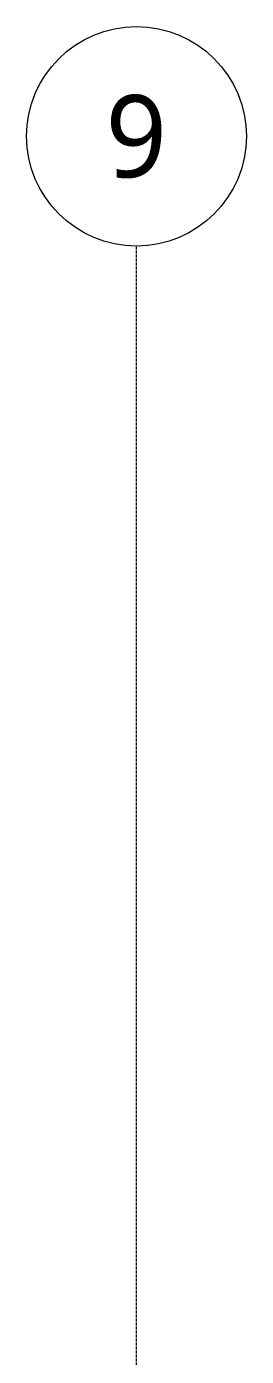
# Model space of a CAD drawing. Header units: inches. Extents: x -1714 to 1984, y -1043 to 970.
# Drawn here: x -1428.9 to -1380.9, y 679 to 969.9 of the extents above; entities that cross this region are included whole.
import ezdxf

# ---------------------------------------------------------------- set-up
doc = ezdxf.new("R2010")
doc.units = ezdxf.units.IN
doc.header["$MEASUREMENT"] = 0
doc.linetypes.add('Grid Line 1_2_', pattern=[0.875, 0.5, -0.125, 0.125, -0.125])
doc.layers.add('S-GRID', color=1, linetype='Continuous', lineweight=9)
doc.layers.add('S-GRID-IDEN', color=1, linetype='Continuous', lineweight=9)
doc.styles.add('Trebuchet MS_1', font='trebuc.ttf', dxfattribs={"height": 18})

# ---------------------------------------------------------------- blocks, each defined once
blk = doc.blocks.new('Grid - Grid Head - Circle-50561-L2 - Architectural')
at = {"layer": 'S-GRID-IDEN'}
blk.add_circle((0, 0), 0.25, dxfattribs=at)

msp = doc.modelspace()

# ---------------------------------------------------------------- linework, layer by layer
at = {"layer": 'S-GRID', "linetype": 'Grid Line 1_2_'}
msp.add_line((-1404.85, -1043.15), (-1404.85, 921.91), dxfattribs=at)

# ---------------------------------------------------------------- block references
at = {"layer": 'S-GRID-IDEN', "xscale": 95.99999999999994, "yscale": 95.99999999999994, "zscale": 95.99999999999994}
msp.add_blockref('Grid - Grid Head - Circle-50561-L2 - Architectural', (-1404.85, 945.91), dxfattribs=at)

# ---------------------------------------------------------------- next in the draw order: texts
at = {"layer": 'S-GRID-IDEN', "insert": (-1411.6, 954.93), "char_height": 18, "width": 16.059, "attachment_point": 1, "style": 'Trebuchet MS_1', "bg_fill": 3, "box_fill_scale": 1.25, "bg_fill_color": 256, "bg_fill_true_color": 13158600, "bg_fill_transparency": 0}
msp.add_mtext('9', dxfattribs=at)

doc.saveas('drawing.dxf')
